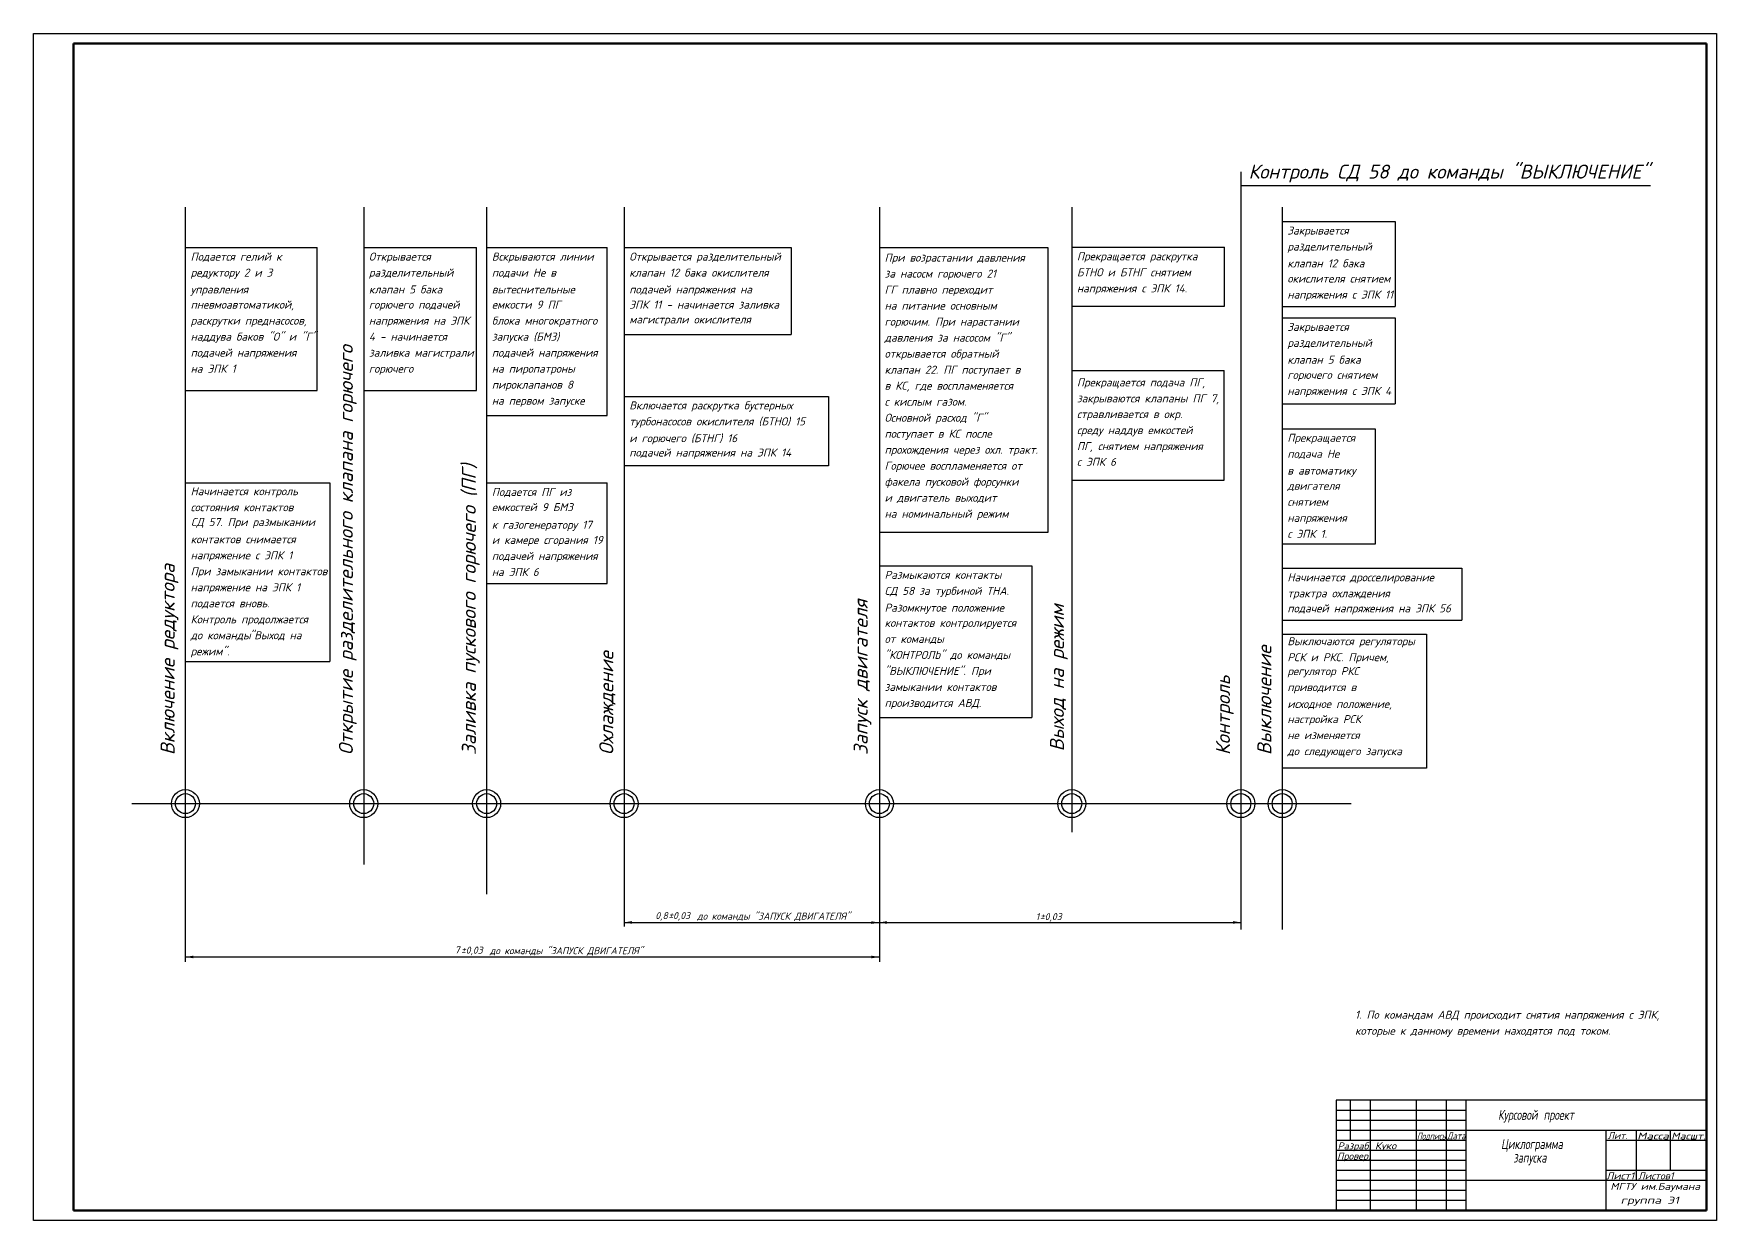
# Model space of a CAD drawing. Extents: x 8 to 2272, y -2056 to -65.
# Drawn here: x 9 to 850, y -658 to -65 of the extents above; entities that cross this region are included whole.
import ezdxf
from ezdxf.enums import TextEntityAlignment as Align

# ---------------------------------------------------------------- set-up
doc = ezdxf.new("R2010")
doc.units = 0
doc.header["$MEASUREMENT"] = 0
doc.layers.get('0').update_dxf_attribs({"linetype": 'CONTINUOUS'})
for name, color, linetype in [('ECKLAY', 7, 'CONTINUOUS'), ('Layer2', 10, 'CONTINUOUS'), ('Текст', 242, 'CONTINUOUS')]:
    doc.layers.add(name, color=color, linetype=linetype)
doc.styles.add('5', font='txt.shx', dxfattribs={"width": 0.8, "oblique": 10, "height": 5})
doc.styles.get("Standard").update_dxf_attribs({"font": 'isocpeur.ttf', "oblique": 15, "height": 3.5})

msp = doc.modelspace()

# ---------------------------------------------------------------- linework, layer by layer
at = {"lineweight": 60}
for p, q in [((845.44, -70.24), (29.44, -70.24)), ((29.44, -70.24), (29.44, -653.24)), ((845.44, -653.24), (845.44, -70.24)), ((29.44, -653.24), (845.44, -653.24))]:
    msp.add_line(p, q, dxfattribs=at)
for p, q in [((612.77, -134.36), (612.77, -512.95)), ((612.77, -141.2), (817.58, -141.2)), ((85.3, -529.14), (85.3, -151.87)), ((174.39, -151.87), (174.39, -480.34)), ((235.85, -151.87), (235.85, -495.2)), ((304.53, -151.87), (304.53, -511.38)), ((432.14, -151.87), (432.14, -529.14)), ((528.27, -151.87), (528.27, -464.25)), ((633.45, -151.87), (633.45, -512.95)), ((633.45, -159.12), (689.87, -159.12)), ((689.87, -159.12), (689.87, -201.58)), ((85.3, -172.15), (151.15, -172.15)), ((151.15, -243.6), (151.15, -172.15)), ((174.39, -172.15), (230.81, -172.15)), ((230.81, -243.6), (230.81, -172.15)), ((235.85, -172.15), (296.11, -172.15)), ((296.11, -256.03), (296.11, -172.15)), ((304.53, -172.15), (388, -172.15)), ((388, -172.15), (388, -215.5)), ((432.14, -172.15), (516.27, -172.15)), ((516.27, -172.15), (516.27, -314.5)), ((528.27, -172), (604.62, -172)), ((604.62, -201.35), (604.62, -172)), ((528.27, -201.35), (604.62, -201.35)), ((633.45, -201.58), (689.87, -201.58)), ((633.45, -207.27), (689.87, -207.27)), ((689.87, -207.27), (689.87, -250.2)), ((304.53, -215.5), (388, -215.5)), ((528.27, -233.5), (604.5, -233.5)), ((604.5, -288.43), (604.5, -233.5)), ((85.3, -243.6), (151.15, -243.6)), ((174.39, -243.6), (230.81, -243.6)), ((304.53, -246.5), (406.78, -246.5)), ((406.78, -246.5), (406.78, -281.25)), ((633.45, -250.2), (689.87, -250.2)), ((235.85, -256.03), (296.11, -256.03)), ((633.45, -262.69), (679.95, -262.69)), ((679.95, -262.69), (679.95, -320.3)), ((406.78, -281.25), (304.53, -281.25)), ((85.3, -289.74), (157.41, -289.74)), ((157.41, -289.74), (157.41, -379)), ((235.85, -289.74), (296.11, -289.74)), ((296.11, -340.05), (296.11, -289.74)), ((528.27, -288.43), (604.5, -288.43)), ((516.27, -314.5), (432.14, -314.5)), ((679.95, -320.3), (633.45, -320.3)), ((432.14, -331.19), (508.39, -331.19)), ((508.39, -331.19), (508.39, -406.9)), ((633.45, -332.41), (723.31, -332.41)), ((723.31, -332.41), (723.31, -358.39)), ((235.85, -340.05), (296.11, -340.05)), ((633.45, -358.39), (723.31, -358.39)), ((633.45, -365.29), (705.5, -365.29)), ((705.5, -365.29), (705.5, -432.29)), ((85.3, -379), (157.41, -379)), ((432.14, -406.9), (508.39, -406.9)), ((705.5, -432.29), (633.45, -432.29)), ((58.56, -450.01), (668, -450.01)), ((845.44, -598.24), (660.44, -598.24)), ((660.44, -598.24), (660.44, -653.24)), ((660.44, -603.24), (725.44, -603.24)), ((667.44, -598.24), (667.44, -608.24)), ((677.44, -598.24), (677.44, -653.24)), ((700.44, -598.24), (700.44, -653.24)), ((715.44, -598.24), (715.44, -653.24)), ((725.44, -653.24), (725.44, -598.24)), ((660.44, -608.24), (725.44, -608.24)), ((660.44, -613.24), (725.44, -613.24)), ((667.44, -608.24), (667.44, -618.24)), ((725.6, -613.17), (845.4, -613.17)), ((795.44, -653.24), (795.44, -613.17)), ((810.44, -613.24), (810.44, -638.24)), ((827.44, -613.24), (827.44, -633.24)), ((660.44, -618.24), (725.44, -618.24)), ((795.44, -618.24), (845.44, -618.24)), ((660.44, -623.24), (725.44, -623.24)), ((660.44, -628.24), (725.44, -628.24)), ((660.44, -633.24), (725.44, -633.24)), ((660.44, -638.24), (725.44, -638.24)), ((725.44, -638.24), (845.44, -638.24)), ((795.44, -633.24), (845.44, -633.24)), ((660.44, -643.24), (725.44, -643.24)), ((660.44, -648.24), (725.44, -648.24))]:
    msp.add_line(p, q)
for centre, radius in [((85.3, -450.01), 7), ((85.3, -450.01), 5), ((174.39, -450.01), 7), ((174.39, -450.01), 5), ((235.85, -450.01), 7), ((235.85, -450.01), 5), ((304.53, -450.01), 7), ((304.53, -450.01), 5), ((432.14, -450.01), 7), ((432.14, -450.01), 5), ((528.27, -450.01), 7), ((528.27, -450.01), 5), ((612.77, -450.01), 7), ((612.77, -450.01), 5), ((633.45, -450.01), 7), ((633.45, -450.01), 5)]:
    msp.add_circle(centre, radius)
at = {"layer": 'ECKLAY'}
for p, q in [((304.53, -504.37), (304.53, -511.38)), ((304.53, -509.38), (427.14, -509.38)), ((427.14, -509.38), (612.77, -509.37)), ((85.3, -526.64), (432.14, -526.64))]:
    msp.add_line(p, q, dxfattribs=at)
for points in [[(304.53, -509.38), (304.53, -509.38), (308.53, -510.04), (308.53, -508.71)], [(432.14, -509.46), (432.14, -509.46), (428.14, -508.79), (428.14, -510.12)], [(431.89, -509.42), (431.89, -509.42), (435.93, -510.08), (435.93, -508.74)], [(612.79, -509.37), (612.79, -509.37), (608.84, -508.71), (608.84, -510.04)], [(85.3, -526.64), (85.3, -526.64), (89.3, -527.3), (89.3, -525.97)], [(432.14, -526.64), (432.14, -526.64), (428.14, -525.97), (428.14, -527.3)]]:
    msp.add_solid(points, dxfattribs=at)
at = {"layer": 'Layer2'}
msp.add_lwpolyline([(9.44, -65.24), (850.44, -65.24), (850.44, -658.24), (9.44, -658.24)], close=True, dxfattribs=at)

# ---------------------------------------------------------------- texts
at = {"oblique": 15}
for s, width, p, p2 in [('Разраб.', 0.992905, (661.14, -622.81), (677.65, -622.81)), ('Куко', 1.045339, (679.84, -622.71), (690.46, -622.71)), ('Подпись', 0.835496, (700.78, -617.92), (715.11, -617.92)), ('Дата', 0.776195, (715.82, -617.8), (725.05, -617.8)), ('Масса', 1.219249, (810.91, -617.85), (826.7, -617.85)), ('Масшт.', 1.114989, (827.88, -617.85), (845.06, -617.85)), ('Провер.', 1.025283, (660.91, -627.87), (677.42, -627.87)), ('Лист1', 1.143916, (795.39, -637.76), (809.4, -637.76)), ('Листов1', 1.035739, (811.31, -637.76), (829.07, -637.76)), ('МГТУ им.Баумана', 1.16369, (797.49, -643.03), (842.29, -643.03)), ('группа Э1', 1.34609, (802.62, -649.93), (831.83, -649.93))]:
    msp.add_text(s, height=3.5, dxfattribs=dict(at, width=width)).set_placement(p, p2, align=Align.FIT)
msp.add_text('Лит.', height=3.5, dxfattribs=at).set_placement((796.11, -617.65))
at = {"layer": 'ECKLAY', "oblique": 15}
for s, height, p in [('Контроль СД 58 до команды "ВЫКЛЮЧЕНИЕ"', 7, (616.64, -137.67)), ('Закрывается ', 4, (636.07, -165.62)), ('Подается гелий к', 4, (87.91, -178.65)), ('Открывается', 4, (177, -178.65)), ('Вскрываются линии', 4, (238.46, -178.65)), ('Открывается разделительный', 4, (307.15, -178.65)), ('При возрастании давления', 4, (434.75, -179.15)), ('Прекращается раскрутка ', 4, (530.88, -178.5)), ('разделительный', 4, (636.07, -173.62)), ('редуктору 2 и 3', 4, (87.91, -186.65)), ('разделительный', 4, (177, -186.65)), ('подачи Не в', 4, (238.46, -186.65)), ('клапан 12 бака окислителя ', 4, (307.15, -186.65)), ('за насосм горючего 21', 4, (434.75, -187.15)), ('БТНО и БТНГ снятием  ', 4, (530.88, -186.5)), ('клапан 12 бака', 4, (636.07, -182.02)), ('управления', 4, (87.91, -195.05)), ('клапан 5 бака', 4, (177, -195.05)), ('вытеснительные ', 4, (238.46, -195.05)), ('подачей напряжения на ', 4, (307.15, -195.05)), ('ГГ плавно переходит ', 4, (434.75, -195.15)), ('напряжения с ЭПК 14.', 4, (530.88, -194.5)), ('окислителя снятием', 4, (636.07, -189.62)), ('пневмоавтоматикой,', 4, (87.91, -202.65)), ('горючего подачей', 4, (177, -202.65)), ('емкости 9 ПГ', 4, (238.46, -202.65)), ('ЭПК 11 - начинается заливка ', 4, (307.15, -202.65)), ('на питание основным', 4, (434.75, -203.15)), ('напряжения с ЭПК 11', 4, (636.07, -197.62)), ('раскрутки преднасосов,', 4, (87.91, -210.65)), ('напряжения на ЭПК', 4, (177, -210.65)), ('блока многократного ', 4, (238.46, -210.65)), ('магистрали окислителя', 4, (307.15, -210.05)), ('горючим. При нарастании ', 4, (434.75, -211.15)), ('Закрывается ', 4, (636.07, -213.77)), ('наддува баков "О" и "Г"', 4, (87.91, -218.65)), ('4 - начинается ', 4, (177, -218.65)), ('запуска (БМЗ)', 4, (238.46, -218.65)), ('давления за насосом "Г"', 4, (434.75, -219.15)), ('разделительный', 4, (636.07, -221.77)), ('подачей напряжения', 4, (87.91, -226.65)), ('заливка магистрали', 4, (177, -226.65)), ('подачей напряжения ', 4, (238.46, -226.65)), ('открывается обратный', 4, (434.75, -227.15)), ('клапан 5 бака', 4, (636.07, -230.17)), ('на ЭПК 1', 4, (87.91, -234.65)), ('горючего', 4, (177, -234.65)), ('на пиропатроны', 4, (238.46, -234.65)), ('клапан 22. ПГ поступает в ', 4, (434.75, -235.15)), ('горючего снятием', 4, (636.07, -237.77)), ('пироклапанов 8', 4, (238.46, -242.65)), ('в КС, где воспламеняется', 4, (434.75, -243.15)), ('Прекращается подача ПГ,', 4, (530.88, -241.5)), ('напряжения с ЭПК 4', 4, (636.07, -245.77)), ('на первом запуске', 4, (238.46, -250.65)), ('Включается раскрутка бустерных ', 4, (307.15, -253)), ('с кислым газом.', 4, (434.75, -251.15)), ('закрываются клапаны ПГ 7, ', 4, (530.88, -249.5)), ('турбонасосов окислителя (БТНО) 15', 4, (307.15, -261)), ('Основной расход "Г"', 4, (434.75, -259.15)), ('стравливается в окр. ', 4, (530.88, -257.35)), ('и горючего (БТНГ) 16', 4, (307.15, -269.4)), ('поступает в КС после', 4, (434.75, -267.15)), ('среду наддув емкостей', 4, (530.88, -265.35)), ('Прекращается ', 4, (636.07, -269.19)), ('подачей напряжения на ЭПК 14', 4, (307.15, -276.57)), ('прохождения через охл. тракт.', 4, (434.75, -275.15)), ('с ЭПК 6', 4, (530.88, -281.2)), ('ПГ, снятием напряжения', 4, (530.88, -273.35)), ('подача Не', 4, (636.07, -277.19)), ('Горючее воспламеняется от', 4, (434.75, -283.15)), ('в автоматику', 4, (636.07, -285.59)), ('Начинается контроль', 4, (87.91, -295.9)), ('Подается ПГ из', 4, (238.46, -296.24)), ('факела пусковой форсунки', 4, (434.75, -291.15)), ('двигателя', 4, (636.07, -293.19)), ('состояния контактов', 4, (87.91, -303.9)), ('емкостей 9 БМЗ', 4, (238.46, -303.84)), ('и двигатель выходит', 4, (434.75, -299.15)), ('снятием', 4, (636.07, -301.19)), ('СД 57. При размыкании', 4, (88.11, -311.3)), ('к газогенератору 17', 4, (238.46, -312.64)), ('на номинальный режим', 4, (434.75, -307.15)), ('напряжения', 4, (636.07, -309.19)), ('контактов снимается ', 4, (87.91, -319.9)), ('и камере сгорания 19', 4, (238.46, -320.24)), ('с ЭПК 1.', 4, (636.07, -317.19)), ('напряжение с ЭПК 1', 4, (87.91, -327.9)), ('подачей напряжения', 4, (238.46, -328.24)), ('При замыкании контактов', 4, (87.91, -335.9)), ('на ЭПК 6', 4, (238.46, -336.24)), ('Размыкаются контакты ', 4, (434.75, -337.69)), ('Начинается дросселирование', 4, (636.07, -338.91)), ('напряжение на ЭПК 1', 4, (87.91, -343.9)), ('СД 58 за турбиной ТНА.', 4, (434.75, -345.69)), ('трактра охлаждения ', 4, (636.07, -346.91)), ('подается вновь.', 4, (87.91, -351.9)), ('Разомкнутое положение ', 4, (434.75, -354.09)), ('подачей напряжения на ЭПК 56', 4, (636.07, -354.41)), ('Контроль продолжается', 4, (87.91, -359.9)), ('контактов контролируется ', 4, (434.75, -361.69)), ('до команды', 4, (87.91, -367.9)), ('"Выход на', 4, (117.41, -367.86)), ('от команды ', 4, (434.75, -369.69)), ('Выключаются регуляторы', 4, (636.07, -370.85)), ('режим".', 4, (87.91, -375.9)), ('"КОНТРОЛЬ" до команды', 4, (434.75, -377.69)), ('РСК и РКС. Причем,', 4, (636.07, -378.85)), ('"ВЫКЛЮЧЕНИЕ". При ', 4, (434.75, -385.69)), ('регулятор РКС', 4, (636.07, -385.79)), ('замыкании контактов ', 4, (434.75, -393.69)), ('приводится в ', 4, (636.07, -393.79)), ('производится АВД.', 4, (434.75, -401.69)), ('исходное положение,', 4, (636.07, -402.19)), ('настройка РСК ', 4, (636.07, -409.79)), ('не изменяется', 4, (636.07, -417.79)), ('до следующего запуска', 4, (636.07, -425.79)), ('0,8', 3.5, (320.16, -507.71)), ('±0,03', 3.5, (326.64, -507.71)), ('до команды "ЗАПУСК ДВИГАТЕЛЯ"', 3.5, (341.06, -507.98)), ('1', 3.5, (510.26, -508.23)), ('±0,03', 3.5, (512.36, -508.23)), ('7', 3.5, (219.87, -524.87)), ('до команды "ЗАПУСК ДВИГАТЕЛЯ"', 3.5, (237.44, -525.24)), ('±0,03', 3.5, (223.02, -524.97)), ('1. По командам АВД происходит снятия напряжения с ЭПК,', 4, (669.87, -557.5)), ('которые к данному времени находятся под током.', 4, (669.87, -565.5))]:
    msp.add_text(s, height=height, dxfattribs=at).set_placement(p)
for s, p in [('Открытие разделительного клапана горючего', (169, -425.73)), ('Заливка пускового горючего (ПГ)', (230.46, -425.73)), ('Включение редуктора', (79.91, -425.73)), ('Запуск двигателя', (426.25, -425.73)), ('Выход на режим', (524.38, -423.85)), ('Охлаждение', (299.15, -425.73)), ('Выключение', (628.06, -425.73)), ('Контроль', (607.38, -425.73))]:
    msp.add_text(s, height=7, rotation=90, dxfattribs=at).set_placement(p)
at = {"layer": 'Текст', "style": '5', "oblique": 10, "width": 0.7}
for s, p in [('Курсовой проект', (741.39, -608.02)), ('Циклограмма ', (742.87, -622.61)), ('запуска', (749.01, -629.37))]:
    msp.add_text(s, height=5, dxfattribs=at).set_placement(p)

doc.saveas('drawing.dxf')
